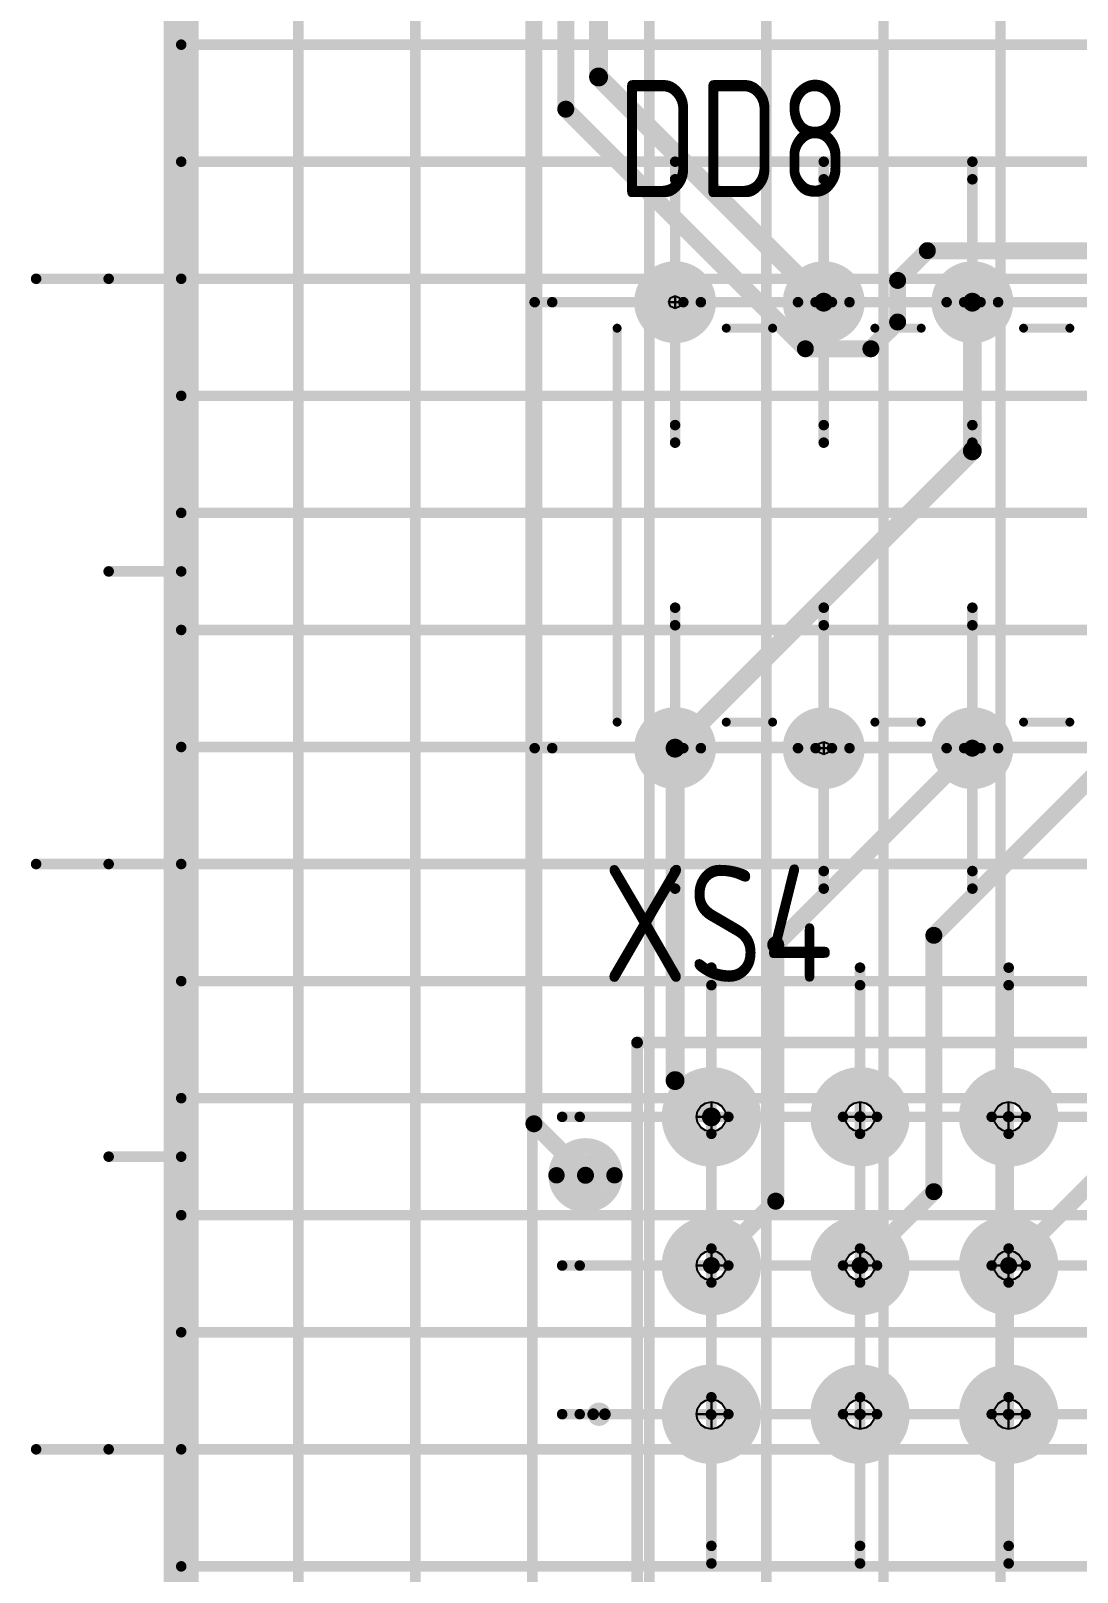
# Model space of a CAD drawing. Header units: millimetres. Extents: x 57 to 898, y 51 to 645.
# Drawn here: x 249.99 to 267.88, y 345.32 to 371.66 of the extents above; entities that cross this region are included whole.
import ezdxf

# ---------------------------------------------------------------- set-up
doc = ezdxf.new("R2010")
doc.units = ezdxf.units.MM
for name, color, linetype in [('Mechanical11', 56, 'Continuous'), ('Mechanical12', 56, 'Continuous'), ('Mechanical7', 56, 'Continuous'), ('Mechanical9', 56, 'Continuous')]:
    doc.layers.add(name, color=color, linetype=linetype)
doc.styles.add('GOST type A', font='gost.TTF', dxfattribs={"oblique": 15, "height": 0.2})

msp = doc.modelspace()

# ---------------------------------------------------------------- linework, layer by layer
at = {"layer": 'Mechanical11', "color": 7}
for p, q in [((260.928, 366.947), (260.897, 367.023)), ((260.897, 367.023), (261.005, 367.023)), ((261.005, 366.915), (260.928, 366.947)), ((261.005, 367.023), (261.113, 367.023)), ((261.005, 366.915), (261.005, 367.023)), ((261.005, 367.023), (261.005, 366.915)), ((261.081, 366.947), (261.005, 366.915)), ((261.113, 367.023), (261.081, 366.947)), ((263.468, 366.947), (263.437, 367.023)), ((263.437, 367.023), (263.545, 367.023)), ((263.545, 366.915), (263.468, 366.947)), ((263.545, 367.023), (263.653, 367.023)), ((263.545, 366.915), (263.545, 367.023)), ((263.545, 367.023), (263.545, 366.915)), ((263.621, 366.947), (263.545, 366.915)), ((263.653, 367.023), (263.621, 366.947)), ((266.008, 366.947), (265.977, 367.023)), ((265.977, 367.023), (266.085, 367.023)), ((266.085, 366.915), (266.008, 366.947)), ((266.085, 367.023), (266.193, 367.023)), ((266.085, 366.915), (266.085, 367.023)), ((266.085, 367.023), (266.085, 366.915)), ((266.161, 366.947), (266.085, 366.915)), ((266.193, 367.023), (266.161, 366.947)), ((260.928, 359.327), (260.897, 359.403)), ((260.897, 359.403), (261.005, 359.403)), ((261.005, 359.295), (260.928, 359.327)), ((261.005, 359.403), (261.113, 359.403)), ((261.005, 359.295), (261.005, 359.403)), ((261.005, 359.403), (261.005, 359.295)), ((261.081, 359.327), (261.005, 359.295)), ((261.113, 359.403), (261.081, 359.327)), ((263.468, 359.327), (263.437, 359.403)), ((263.437, 359.403), (263.545, 359.403)), ((263.545, 359.295), (263.468, 359.327)), ((263.545, 359.403), (263.653, 359.403)), ((263.545, 359.295), (263.545, 359.403)), ((263.545, 359.403), (263.545, 359.295)), ((263.621, 359.327), (263.545, 359.295)), ((263.653, 359.403), (263.621, 359.327)), ((266.008, 359.327), (265.977, 359.403)), ((265.977, 359.403), (266.085, 359.403)), ((266.085, 359.295), (266.008, 359.327)), ((266.085, 359.403), (266.193, 359.403)), ((266.085, 359.295), (266.085, 359.403)), ((266.085, 359.403), (266.085, 359.295)), ((266.161, 359.327), (266.085, 359.295)), ((266.193, 359.403), (266.161, 359.327)), ((261.37, 353.103), (261.389, 353.201)), ((261.389, 353.201), (261.444, 353.284)), ((261.444, 353.284), (261.527, 353.339)), ((261.527, 353.339), (261.625, 353.358)), ((261.625, 353.358), (261.625, 353.103)), ((261.625, 353.103), (261.625, 353.358)), ((261.625, 353.358), (261.722, 353.339)), ((261.722, 353.339), (261.805, 353.284)), ((261.805, 353.284), (261.86, 353.201)), ((261.86, 353.201), (261.88, 353.103)), ((263.91, 353.103), (263.929, 353.201)), ((263.929, 353.201), (263.984, 353.284)), ((263.984, 353.284), (264.067, 353.339)), ((264.067, 353.339), (264.165, 353.358)), ((264.165, 353.358), (264.165, 353.103)), ((264.165, 353.103), (264.165, 353.358)), ((264.165, 353.358), (264.262, 353.339)), ((264.262, 353.339), (264.345, 353.284)), ((264.345, 353.284), (264.4, 353.201)), ((264.4, 353.201), (264.42, 353.103)), ((266.45, 353.103), (266.469, 353.201)), ((266.469, 353.201), (266.524, 353.284)), ((266.524, 353.284), (266.607, 353.339)), ((266.607, 353.339), (266.705, 353.358)), ((266.705, 353.358), (266.705, 353.103)), ((266.705, 353.103), (266.705, 353.358)), ((266.705, 353.358), (266.802, 353.339)), ((266.802, 353.339), (266.885, 353.284)), ((266.885, 353.284), (266.94, 353.201)), ((266.94, 353.201), (266.96, 353.103)), ((261.625, 353.103), (261.37, 353.103)), ((261.88, 353.103), (261.625, 353.103)), ((264.165, 353.103), (263.91, 353.103)), ((264.42, 353.103), (264.165, 353.103)), ((266.705, 353.103), (266.45, 353.103)), ((266.96, 353.103), (266.705, 353.103)), ((261.444, 350.744), (261.527, 350.799)), ((261.527, 350.799), (261.625, 350.818)), ((261.625, 350.818), (261.625, 350.563)), ((261.625, 350.563), (261.625, 350.818)), ((261.625, 350.818), (261.722, 350.799)), ((261.722, 350.799), (261.805, 350.744)), ((263.984, 350.744), (264.067, 350.799)), ((264.067, 350.799), (264.165, 350.818)), ((264.165, 350.818), (264.165, 350.563)), ((264.165, 350.563), (264.165, 350.818)), ((264.165, 350.818), (264.262, 350.799)), ((264.262, 350.799), (264.345, 350.744)), ((266.524, 350.744), (266.607, 350.799)), ((266.607, 350.799), (266.705, 350.818)), ((266.705, 350.818), (266.705, 350.563)), ((266.705, 350.563), (266.705, 350.818)), ((266.705, 350.818), (266.802, 350.799)), ((266.802, 350.799), (266.885, 350.744)), ((261.37, 350.563), (261.389, 350.661)), ((261.625, 350.563), (261.37, 350.563)), ((261.389, 350.661), (261.444, 350.744)), ((261.88, 350.563), (261.625, 350.563)), ((261.805, 350.744), (261.86, 350.661)), ((261.86, 350.661), (261.88, 350.563)), ((263.91, 350.563), (263.929, 350.661)), ((264.165, 350.563), (263.91, 350.563)), ((263.929, 350.661), (263.984, 350.744)), ((264.42, 350.563), (264.165, 350.563)), ((264.345, 350.744), (264.4, 350.661)), ((264.4, 350.661), (264.42, 350.563)), ((266.45, 350.563), (266.469, 350.661)), ((266.705, 350.563), (266.45, 350.563)), ((266.469, 350.661), (266.524, 350.744)), ((266.96, 350.563), (266.705, 350.563)), ((266.885, 350.744), (266.94, 350.661)), ((266.94, 350.661), (266.96, 350.563)), ((261.389, 348.121), (261.444, 348.204)), ((261.444, 348.204), (261.527, 348.259)), ((261.527, 348.259), (261.625, 348.278)), ((261.625, 348.278), (261.625, 348.023)), ((261.625, 348.023), (261.625, 348.278)), ((261.625, 348.278), (261.722, 348.259)), ((261.722, 348.259), (261.805, 348.204)), ((261.805, 348.204), (261.86, 348.121)), ((263.929, 348.121), (263.984, 348.204)), ((263.984, 348.204), (264.067, 348.259)), ((264.067, 348.259), (264.165, 348.278)), ((264.165, 348.278), (264.165, 348.023)), ((264.165, 348.023), (264.165, 348.278)), ((264.165, 348.278), (264.262, 348.259)), ((264.262, 348.259), (264.345, 348.204)), ((264.345, 348.204), (264.4, 348.121)), ((266.469, 348.121), (266.524, 348.204)), ((266.524, 348.204), (266.607, 348.259)), ((266.607, 348.259), (266.705, 348.278)), ((266.705, 348.278), (266.705, 348.023)), ((266.705, 348.023), (266.705, 348.278)), ((266.705, 348.278), (266.802, 348.259)), ((266.802, 348.259), (266.885, 348.204)), ((266.885, 348.204), (266.94, 348.121)), ((261.37, 348.023), (261.389, 348.121)), ((261.625, 348.023), (261.37, 348.023)), ((261.88, 348.023), (261.625, 348.023)), ((261.86, 348.121), (261.88, 348.023)), ((263.91, 348.023), (263.929, 348.121)), ((264.165, 348.023), (263.91, 348.023)), ((264.42, 348.023), (264.165, 348.023)), ((264.4, 348.121), (264.42, 348.023)), ((266.45, 348.023), (266.469, 348.121)), ((266.705, 348.023), (266.45, 348.023)), ((266.96, 348.023), (266.705, 348.023)), ((266.94, 348.121), (266.96, 348.023))]:
    msp.add_line(p, q, dxfattribs=at)
for points, const_width in [([(259.651, 352.105, 1), (259.296, 352.105, 1)], 0.356), ([(259.207, 352.105, 1), (259.385, 352.105, 1)], 0.178), ([(259.562, 352.105, 1), (259.74, 352.105, 1)], 0.178)]:
    msp.add_lwpolyline(points, format="xyb", close=True, dxfattribs=dict(at, const_width=const_width))
at = {"layer": 'Mechanical12', "color": 7}
for p, q in [((260.928, 367.1), (261.005, 367.132)), ((261.005, 367.132), (261.005, 367.023)), ((261.005, 367.023), (261.005, 367.132)), ((261.005, 367.132), (261.081, 367.1)), ((263.468, 367.1), (263.545, 367.132)), ((263.545, 367.132), (263.545, 367.023)), ((263.545, 367.023), (263.545, 367.132)), ((263.545, 367.132), (263.621, 367.1)), ((266.008, 367.1), (266.085, 367.132)), ((266.085, 367.132), (266.085, 367.023)), ((266.085, 367.023), (266.085, 367.132)), ((266.085, 367.132), (266.161, 367.1)), ((260.897, 367.023), (260.928, 367.1)), ((261.005, 367.023), (260.897, 367.023)), ((261.113, 367.023), (261.005, 367.023)), ((261.081, 367.1), (261.113, 367.023)), ((263.437, 367.023), (263.468, 367.1)), ((263.545, 367.023), (263.437, 367.023)), ((263.653, 367.023), (263.545, 367.023)), ((263.621, 367.1), (263.653, 367.023)), ((265.977, 367.023), (266.008, 367.1)), ((266.085, 367.023), (265.977, 367.023)), ((266.193, 367.023), (266.085, 367.023)), ((266.161, 367.1), (266.193, 367.023)), ((260.928, 359.48), (261.005, 359.512)), ((261.005, 359.512), (261.005, 359.403)), ((261.005, 359.403), (261.005, 359.512)), ((261.005, 359.512), (261.081, 359.48)), ((263.468, 359.48), (263.545, 359.512)), ((263.545, 359.512), (263.545, 359.403)), ((263.545, 359.403), (263.545, 359.512)), ((263.545, 359.512), (263.621, 359.48)), ((266.008, 359.48), (266.085, 359.512)), ((266.085, 359.512), (266.085, 359.403)), ((266.085, 359.403), (266.085, 359.512)), ((266.085, 359.512), (266.161, 359.48)), ((260.897, 359.403), (260.928, 359.48)), ((261.005, 359.403), (260.897, 359.403)), ((261.113, 359.403), (261.005, 359.403)), ((261.081, 359.48), (261.113, 359.403)), ((263.437, 359.403), (263.468, 359.48)), ((263.545, 359.403), (263.437, 359.403)), ((263.653, 359.403), (263.545, 359.403)), ((263.621, 359.48), (263.653, 359.403)), ((265.977, 359.403), (266.008, 359.48)), ((266.085, 359.403), (265.977, 359.403)), ((266.193, 359.403), (266.085, 359.403)), ((266.161, 359.48), (266.193, 359.403)), ((261.37, 353.103), (261.625, 353.103)), ((261.389, 353.006), (261.37, 353.103)), ((261.444, 352.923), (261.389, 353.006)), ((261.527, 352.868), (261.444, 352.923)), ((261.625, 352.848), (261.625, 353.103)), ((261.625, 353.103), (261.88, 353.103)), ((261.625, 353.103), (261.625, 352.848)), ((261.805, 352.923), (261.722, 352.868)), ((261.86, 353.006), (261.805, 352.923)), ((261.88, 353.103), (261.86, 353.006)), ((263.91, 353.103), (264.165, 353.103)), ((263.929, 353.006), (263.91, 353.103)), ((263.984, 352.923), (263.929, 353.006)), ((264.067, 352.868), (263.984, 352.923)), ((264.165, 352.848), (264.165, 353.103)), ((264.165, 353.103), (264.42, 353.103)), ((264.165, 353.103), (264.165, 352.848)), ((264.345, 352.923), (264.262, 352.868)), ((264.4, 353.006), (264.345, 352.923)), ((264.42, 353.103), (264.4, 353.006)), ((266.45, 353.103), (266.705, 353.103)), ((266.469, 353.006), (266.45, 353.103)), ((266.524, 352.923), (266.469, 353.006)), ((266.607, 352.868), (266.524, 352.923)), ((266.705, 352.848), (266.705, 353.103)), ((266.705, 353.103), (266.96, 353.103)), ((266.705, 353.103), (266.705, 352.848)), ((266.885, 352.923), (266.802, 352.868)), ((266.94, 353.006), (266.885, 352.923)), ((266.96, 353.103), (266.94, 353.006)), ((261.625, 352.848), (261.527, 352.868)), ((261.722, 352.868), (261.625, 352.848)), ((264.165, 352.848), (264.067, 352.868)), ((264.262, 352.868), (264.165, 352.848)), ((266.705, 352.848), (266.607, 352.868)), ((266.802, 352.868), (266.705, 352.848)), ((261.37, 350.563), (261.625, 350.563)), ((261.389, 350.466), (261.37, 350.563)), ((261.625, 350.308), (261.625, 350.563)), ((261.625, 350.563), (261.88, 350.563)), ((261.625, 350.563), (261.625, 350.308)), ((261.88, 350.563), (261.86, 350.466)), ((263.91, 350.563), (264.165, 350.563)), ((263.929, 350.466), (263.91, 350.563)), ((264.165, 350.308), (264.165, 350.563)), ((264.165, 350.563), (264.42, 350.563)), ((264.165, 350.563), (264.165, 350.308)), ((264.42, 350.563), (264.4, 350.466)), ((266.45, 350.563), (266.705, 350.563)), ((266.469, 350.466), (266.45, 350.563)), ((266.705, 350.308), (266.705, 350.563)), ((266.705, 350.563), (266.96, 350.563)), ((266.705, 350.563), (266.705, 350.308)), ((266.96, 350.563), (266.94, 350.466)), ((261.444, 350.383), (261.389, 350.466)), ((261.527, 350.328), (261.444, 350.383)), ((261.625, 350.308), (261.527, 350.328)), ((261.722, 350.328), (261.625, 350.308)), ((261.805, 350.383), (261.722, 350.328)), ((261.86, 350.466), (261.805, 350.383)), ((263.984, 350.383), (263.929, 350.466)), ((264.067, 350.328), (263.984, 350.383)), ((264.165, 350.308), (264.067, 350.328)), ((264.262, 350.328), (264.165, 350.308)), ((264.345, 350.383), (264.262, 350.328)), ((264.4, 350.466), (264.345, 350.383)), ((266.524, 350.383), (266.469, 350.466)), ((266.607, 350.328), (266.524, 350.383)), ((266.705, 350.308), (266.607, 350.328)), ((266.802, 350.328), (266.705, 350.308)), ((266.885, 350.383), (266.802, 350.328)), ((266.94, 350.466), (266.885, 350.383)), ((261.37, 348.023), (261.625, 348.023)), ((261.389, 347.926), (261.37, 348.023)), ((261.444, 347.843), (261.389, 347.926)), ((261.625, 347.768), (261.625, 348.023)), ((261.625, 348.023), (261.88, 348.023)), ((261.625, 348.023), (261.625, 347.768)), ((261.86, 347.926), (261.805, 347.843)), ((261.88, 348.023), (261.86, 347.926)), ((263.91, 348.023), (264.165, 348.023)), ((263.929, 347.926), (263.91, 348.023)), ((263.984, 347.843), (263.929, 347.926)), ((264.165, 347.768), (264.165, 348.023)), ((264.165, 348.023), (264.42, 348.023)), ((264.165, 348.023), (264.165, 347.768)), ((264.4, 347.926), (264.345, 347.843)), ((264.42, 348.023), (264.4, 347.926)), ((266.45, 348.023), (266.705, 348.023)), ((266.469, 347.926), (266.45, 348.023)), ((266.524, 347.843), (266.469, 347.926)), ((266.705, 347.768), (266.705, 348.023)), ((266.705, 348.023), (266.96, 348.023)), ((266.705, 348.023), (266.705, 347.768)), ((266.94, 347.926), (266.885, 347.843)), ((266.96, 348.023), (266.94, 347.926)), ((261.527, 347.788), (261.444, 347.843)), ((261.625, 347.768), (261.527, 347.788)), ((261.722, 347.788), (261.625, 347.768)), ((261.805, 347.843), (261.722, 347.788)), ((264.067, 347.788), (263.984, 347.843)), ((264.165, 347.768), (264.067, 347.788)), ((264.262, 347.788), (264.165, 347.768)), ((264.345, 347.843), (264.262, 347.788)), ((266.607, 347.788), (266.524, 347.843)), ((266.705, 347.768), (266.607, 347.788)), ((266.802, 347.788), (266.705, 347.768)), ((266.885, 347.843), (266.802, 347.788))]:
    msp.add_line(p, q, dxfattribs=at)
for points, const_width in [([(252.565, 518.023), (252.565, 337.423)], 0.6), ([(252.565, 518.023), (252.565, 337.423)], 0.6), ([(252.565, 518.023), (252.565, 337.423)], 0.6), ([(252.565, 518.023), (252.565, 337.423)], 0.6), ([(258.593, 352.985), (258.593, 406.611)], 0.29), ([(259.137, 370.321), (259.137, 404.615)], 0.29), ([(259.697, 370.871), (259.697, 395.016)], 0.323), ([(259.697, 370.871), (263.545, 367.023)], 0.323), ([(259.137, 370.321), (263.231, 366.227)], 0.29), ([(264.808, 367.395), (265.316, 367.903)], 0.29), ([(265.316, 367.903), (268.872, 367.903)], 0.29), ([(264.808, 366.684), (264.808, 367.395)], 0.29), ([(266.085, 364.483), (266.085, 367.023)], 0.323), ([(260.014, 359.848), (260.014, 366.579)], 0.152), ([(261.879, 366.579), (262.671, 366.579)], 0.152), ([(264.35, 366.227), (264.808, 366.684)], 0.29), ([(264.419, 366.579), (265.211, 366.579)], 0.152), ([(266.959, 366.579), (267.751, 366.579)], 0.152), ([(263.231, 366.227), (264.35, 366.227)], 0.29), ([(261.005, 359.403), (266.085, 364.483)], 0.323), ([(261.879, 359.848), (262.671, 359.848)], 0.152), ([(264.419, 359.848), (265.211, 359.848)], 0.152), ([(266.959, 359.848), (267.751, 359.848)], 0.152), ([(261.005, 353.723), (261.005, 359.403)], 0.323), ([(262.725, 356.043), (266.085, 359.403)], 0.29), ([(265.427, 356.205), (268.625, 359.403)], 0.29), ([(265.427, 351.825), (265.427, 356.205)], 0.29), ([(262.725, 351.663), (262.725, 356.043)], 0.29), ([(260.355, 354.373), (280.675, 354.373)], 0.2), ([(260.355, 337.923), (260.355, 354.373)], 0.2), ([(261.005, 353.723), (261.625, 353.103)], 0.323), ([(258.593, 352.985), (259.474, 352.105)], 0.29), ([(266.705, 350.563), (268.275, 352.133)], 0.29), ([(264.165, 350.563), (265.427, 351.825)], 0.29), ([(261.625, 350.563), (262.725, 351.663)], 0.29)]:
    msp.add_lwpolyline(points, dxfattribs=dict(at, const_width=const_width))
for points, const_width in [([(259.616, 370.871, 1), (259.778, 370.871, 1)], 0.161), ([(259.616, 370.871, 1), (259.778, 370.871, 1)], 0.161), ([(259.064, 370.321, 1), (259.209, 370.321, 1)], 0.145), ([(259.064, 370.321, 1), (259.209, 370.321, 1)], 0.145), ([(265.243, 367.903, 1), (265.388, 367.903, 1)], 0.145), ([(265.243, 367.903, 1), (265.388, 367.903, 1)], 0.145), ([(261.405, 367.023, 1), (260.605, 367.023, 1)], 0.6), ([(261.405, 367.023, 1), (260.605, 367.023, 1)], 0.6), ([(263.945, 367.023, 1), (263.145, 367.023, 1)], 0.6), ([(263.945, 367.023, 1), (263.145, 367.023, 1)], 0.6), ([(266.485, 367.023, 1), (265.685, 367.023, 1)], 0.6), ([(266.485, 367.023, 1), (265.685, 367.023, 1)], 0.6), ([(264.735, 367.395, 1), (264.88, 367.395, 1)], 0.145), ([(264.735, 367.395, 1), (264.88, 367.395, 1)], 0.145), ([(260.455, 367.023, 1), (260.755, 367.023, 1)], 0.3), ([(260.455, 367.023, 1), (260.755, 367.023, 1)], 0.3), ([(261.255, 367.023, 1), (261.555, 367.023, 1)], 0.3), ([(261.255, 367.023, 1), (261.555, 367.023, 1)], 0.3), ([(262.995, 367.023, 1), (263.295, 367.023, 1)], 0.3), ([(262.995, 367.023, 1), (263.295, 367.023, 1)], 0.3), ([(263.464, 367.023, 1), (263.625, 367.023, 1)], 0.161), ([(263.795, 367.023, 1), (264.095, 367.023, 1)], 0.3), ([(263.795, 367.023, 1), (264.095, 367.023, 1)], 0.3), ([(265.535, 367.023, 1), (265.835, 367.023, 1)], 0.3), ([(265.535, 367.023, 1), (265.835, 367.023, 1)], 0.3), ([(266.004, 367.023, 1), (266.165, 367.023, 1)], 0.161), ([(266.335, 367.023, 1), (266.635, 367.023, 1)], 0.3), ([(266.335, 367.023, 1), (266.635, 367.023, 1)], 0.3), ([(259.976, 366.579, 1), (260.052, 366.579, 1)], 0.0762), ([(261.841, 366.579, 1), (261.917, 366.579, 1)], 0.0762), ([(262.633, 366.579, 1), (262.709, 366.579, 1)], 0.0762), ([(264.381, 366.579, 1), (264.457, 366.579, 1)], 0.0762), ([(264.735, 366.684, 1), (264.88, 366.684, 1)], 0.145), ([(264.735, 366.684, 1), (264.88, 366.684, 1)], 0.145), ([(265.173, 366.579, 1), (265.249, 366.579, 1)], 0.0762), ([(266.921, 366.579, 1), (266.997, 366.579, 1)], 0.0762), ([(267.713, 366.579, 1), (267.789, 366.579, 1)], 0.0762), ([(263.159, 366.227, 1), (263.303, 366.227, 1)], 0.145), ([(263.159, 366.227, 1), (263.303, 366.227, 1)], 0.145), ([(264.278, 366.227, 1), (264.423, 366.227, 1)], 0.145), ([(264.278, 366.227, 1), (264.423, 366.227, 1)], 0.145), ([(266.004, 364.483, 1), (266.165, 364.483, 1)], 0.161), ([(266.004, 364.483, 1), (266.165, 364.483, 1)], 0.161), ([(261.405, 359.403, 1), (260.605, 359.403, 1)], 0.6), ([(261.405, 359.403, 1), (260.605, 359.403, 1)], 0.6), ([(263.945, 359.403, 1), (263.145, 359.403, 1)], 0.6), ([(263.945, 359.403, 1), (263.145, 359.403, 1)], 0.6), ([(266.485, 359.403, 1), (265.685, 359.403, 1)], 0.6), ([(266.485, 359.403, 1), (265.685, 359.403, 1)], 0.6), ([(259.976, 359.848, 1), (260.052, 359.848, 1)], 0.0762), ([(261.841, 359.848, 1), (261.917, 359.848, 1)], 0.0762), ([(262.633, 359.848, 1), (262.709, 359.848, 1)], 0.0762), ([(264.381, 359.848, 1), (264.457, 359.848, 1)], 0.0762), ([(265.173, 359.848, 1), (265.249, 359.848, 1)], 0.0762), ([(266.921, 359.848, 1), (266.997, 359.848, 1)], 0.0762), ([(267.713, 359.848, 1), (267.789, 359.848, 1)], 0.0762), ([(260.455, 359.403, 1), (260.755, 359.403, 1)], 0.3), ([(260.455, 359.403, 1), (260.755, 359.403, 1)], 0.3), ([(260.924, 359.403, 1), (261.085, 359.403, 1)], 0.161), ([(260.924, 359.403, 1), (261.085, 359.403, 1)], 0.161), ([(261.255, 359.403, 1), (261.555, 359.403, 1)], 0.3), ([(261.255, 359.403, 1), (261.555, 359.403, 1)], 0.3), ([(262.995, 359.403, 1), (263.295, 359.403, 1)], 0.3), ([(262.995, 359.403, 1), (263.295, 359.403, 1)], 0.3), ([(263.795, 359.403, 1), (264.095, 359.403, 1)], 0.3), ([(263.795, 359.403, 1), (264.095, 359.403, 1)], 0.3), ([(265.535, 359.403, 1), (265.835, 359.403, 1)], 0.3), ([(265.535, 359.403, 1), (265.835, 359.403, 1)], 0.3), ([(266.012, 359.403, 1), (266.157, 359.403, 1)], 0.145), ([(266.335, 359.403, 1), (266.635, 359.403, 1)], 0.3), ([(266.335, 359.403, 1), (266.635, 359.403, 1)], 0.3), ([(265.354, 356.205, 1), (265.499, 356.205, 1)], 0.145), ([(265.354, 356.205, 1), (265.499, 356.205, 1)], 0.145), ([(262.652, 356.043, 1), (262.797, 356.043, 1)], 0.145), ([(262.652, 356.043, 1), (262.797, 356.043, 1)], 0.145), ([(260.305, 354.373, 1), (260.405, 354.373, 1)], 0.1), ([(260.305, 354.373, 1), (260.405, 354.373, 1)], 0.1), ([(262.175, 353.103, 1), (261.075, 353.103, 1)], 0.6), ([(262.175, 353.103, 1), (261.075, 353.103, 1)], 0.6), ([(264.715, 353.103, 1), (263.615, 353.103, 1)], 0.6), ([(264.715, 353.103, 1), (263.615, 353.103, 1)], 0.6), ([(267.255, 353.103, 1), (266.155, 353.103, 1)], 0.6), ([(267.255, 353.103, 1), (266.155, 353.103, 1)], 0.6), ([(260.924, 353.723, 1), (261.085, 353.723, 1)], 0.161), ([(260.924, 353.723, 1), (261.085, 353.723, 1)], 0.161), ([(260.925, 353.103, 1), (261.225, 353.103, 1)], 0.3), ([(260.925, 353.103, 1), (261.225, 353.103, 1)], 0.3), ([(261.544, 353.103, 1), (261.705, 353.103, 1)], 0.161), ([(262.025, 353.103, 1), (262.325, 353.103, 1)], 0.3), ([(262.025, 353.103, 1), (262.325, 353.103, 1)], 0.3), ([(263.465, 353.103, 1), (263.765, 353.103, 1)], 0.3), ([(263.465, 353.103, 1), (263.765, 353.103, 1)], 0.3), ([(264.565, 353.103, 1), (264.865, 353.103, 1)], 0.3), ([(264.565, 353.103, 1), (264.865, 353.103, 1)], 0.3), ([(266.005, 353.103, 1), (266.305, 353.103, 1)], 0.3), ([(266.005, 353.103, 1), (266.305, 353.103, 1)], 0.3), ([(267.105, 353.103, 1), (267.405, 353.103, 1)], 0.3), ([(267.105, 353.103, 1), (267.405, 353.103, 1)], 0.3), ([(258.52, 352.985, 1), (258.665, 352.985, 1)], 0.145), ([(258.52, 352.985, 1), (258.665, 352.985, 1)], 0.145), ([(259.969, 352.105, 1), (258.978, 352.105, 1)], 0.279), ([(258.908, 352.105, 1), (259.048, 352.105, 1)], 0.14), ([(259.401, 352.105, 1), (259.546, 352.105, 1)], 0.145), ([(259.899, 352.105, 1), (260.039, 352.105, 1)], 0.14), ([(265.354, 351.825, 1), (265.499, 351.825, 1)], 0.145), ([(265.354, 351.825, 1), (265.499, 351.825, 1)], 0.145), ([(262.652, 351.663, 1), (262.797, 351.663, 1)], 0.145), ([(262.652, 351.663, 1), (262.797, 351.663, 1)], 0.145), ([(262.175, 350.563, 1), (261.075, 350.563, 1)], 0.6), ([(262.175, 350.563, 1), (261.075, 350.563, 1)], 0.6), ([(264.715, 350.563, 1), (263.615, 350.563, 1)], 0.6), ([(264.715, 350.563, 1), (263.615, 350.563, 1)], 0.6), ([(267.255, 350.563, 1), (266.155, 350.563, 1)], 0.6), ([(267.255, 350.563, 1), (266.155, 350.563, 1)], 0.6), ([(260.925, 350.563, 1), (261.225, 350.563, 1)], 0.3), ([(260.925, 350.563, 1), (261.225, 350.563, 1)], 0.3), ([(262.025, 350.563, 1), (262.325, 350.563, 1)], 0.3), ([(262.025, 350.563, 1), (262.325, 350.563, 1)], 0.3), ([(263.465, 350.563, 1), (263.765, 350.563, 1)], 0.3), ([(263.465, 350.563, 1), (263.765, 350.563, 1)], 0.3), ([(264.565, 350.563, 1), (264.865, 350.563, 1)], 0.3), ([(264.565, 350.563, 1), (264.865, 350.563, 1)], 0.3), ([(266.005, 350.563, 1), (266.305, 350.563, 1)], 0.3), ([(266.005, 350.563, 1), (266.305, 350.563, 1)], 0.3), ([(267.105, 350.563, 1), (267.405, 350.563, 1)], 0.3), ([(267.105, 350.563, 1), (267.405, 350.563, 1)], 0.3), ([(261.552, 350.563, 1), (261.697, 350.563, 1)], 0.145), ([(264.092, 350.563, 1), (264.237, 350.563, 1)], 0.145), ([(266.632, 350.563, 1), (266.777, 350.563, 1)], 0.145), ([(262.175, 348.023, 1), (261.075, 348.023, 1)], 0.6), ([(262.175, 348.023, 1), (261.075, 348.023, 1)], 0.6), ([(264.715, 348.023, 1), (263.615, 348.023, 1)], 0.6), ([(264.715, 348.023, 1), (263.615, 348.023, 1)], 0.6), ([(267.255, 348.023, 1), (266.155, 348.023, 1)], 0.6), ([(267.255, 348.023, 1), (266.155, 348.023, 1)], 0.6), ([(259.805, 348.023, 1), (259.605, 348.023, 1)], 0.2), ([(260.925, 348.023, 1), (261.225, 348.023, 1)], 0.3), ([(260.925, 348.023, 1), (261.225, 348.023, 1)], 0.3), ([(262.025, 348.023, 1), (262.325, 348.023, 1)], 0.3), ([(262.025, 348.023, 1), (262.325, 348.023, 1)], 0.3), ([(263.465, 348.023, 1), (263.765, 348.023, 1)], 0.3), ([(263.465, 348.023, 1), (263.765, 348.023, 1)], 0.3), ([(264.565, 348.023, 1), (264.865, 348.023, 1)], 0.3), ([(264.565, 348.023, 1), (264.865, 348.023, 1)], 0.3), ([(266.005, 348.023, 1), (266.305, 348.023, 1)], 0.3), ([(266.005, 348.023, 1), (266.305, 348.023, 1)], 0.3), ([(267.105, 348.023, 1), (267.405, 348.023, 1)], 0.3), ([(267.105, 348.023, 1), (267.405, 348.023, 1)], 0.3), ([(259.555, 348.023, 1), (259.655, 348.023, 1)], 0.1), ([(259.755, 348.023, 1), (259.855, 348.023, 1)], 0.1)]:
    msp.add_lwpolyline(points, format="xyb", close=True, dxfattribs=dict(at, const_width=const_width))
at = {"layer": 'Mechanical7', "color": 7, "const_width": 0.18}
for points in [[(261.005, 364.623), (261.005, 369.423)], [(263.545, 364.623), (263.545, 369.423)], [(266.085, 364.623), (266.085, 369.423)], [(261.005, 364.923), (261.005, 369.123)], [(263.545, 364.923), (263.545, 369.123)], [(266.085, 364.923), (266.085, 369.123)], [(258.605, 367.023), (263.405, 367.023)], [(258.905, 367.023), (263.105, 367.023)], [(261.145, 367.023), (265.945, 367.023)], [(261.445, 367.023), (265.645, 367.023)], [(263.685, 367.023), (268.485, 367.023)], [(263.985, 367.023), (268.185, 367.023)], [(266.225, 367.023), (271.025, 367.023)], [(266.525, 367.023), (270.725, 367.023)], [(261.005, 357.003), (261.005, 361.803)], [(263.545, 357.003), (263.545, 361.803)], [(266.085, 357.003), (266.085, 361.803)], [(261.005, 357.303), (261.005, 361.503)], [(263.545, 357.303), (263.545, 361.503)], [(266.085, 357.303), (266.085, 361.503)], [(258.605, 359.403), (263.405, 359.403)], [(258.905, 359.403), (263.105, 359.403)], [(261.145, 359.403), (265.945, 359.403)], [(261.445, 359.403), (265.645, 359.403)], [(263.685, 359.403), (268.485, 359.403)], [(263.985, 359.403), (268.185, 359.403)], [(266.225, 359.403), (271.025, 359.403)], [(266.525, 359.403), (270.725, 359.403)], [(261.625, 350.553), (261.625, 355.653)], [(264.165, 350.553), (264.165, 355.653)], [(266.705, 350.553), (266.705, 355.653)], [(261.625, 350.853), (261.625, 355.353)], [(264.165, 350.853), (264.165, 355.353)], [(266.705, 350.853), (266.705, 355.353)], [(259.075, 353.103), (264.175, 353.103)], [(259.375, 353.103), (263.875, 353.103)], [(261.615, 353.103), (266.715, 353.103)], [(261.625, 348.013), (261.625, 353.113)], [(261.915, 353.103), (266.415, 353.103)], [(264.155, 353.103), (269.255, 353.103)], [(264.165, 348.013), (264.165, 353.113)], [(264.455, 353.103), (268.955, 353.103)], [(266.695, 353.103), (271.795, 353.103)], [(266.705, 348.013), (266.705, 353.113)], [(266.995, 353.103), (271.495, 353.103)], [(261.625, 348.313), (261.625, 352.813)], [(264.165, 348.313), (264.165, 352.813)], [(266.705, 348.313), (266.705, 352.813)], [(259.075, 350.563), (264.175, 350.563)], [(259.375, 350.563), (263.875, 350.563)], [(261.615, 350.563), (266.715, 350.563)], [(261.625, 345.473), (261.625, 350.573)], [(261.915, 350.563), (266.415, 350.563)], [(264.155, 350.563), (269.255, 350.563)], [(264.165, 345.473), (264.165, 350.573)], [(264.455, 350.563), (268.955, 350.563)], [(266.695, 350.563), (271.795, 350.563)], [(266.705, 345.473), (266.705, 350.573)], [(266.995, 350.563), (271.495, 350.563)], [(261.625, 345.773), (261.625, 350.273)], [(264.165, 345.773), (264.165, 350.273)], [(266.705, 345.773), (266.705, 350.273)], [(259.075, 348.023), (264.175, 348.023)], [(259.375, 348.023), (263.875, 348.023)], [(261.615, 348.023), (266.715, 348.023)], [(261.915, 348.023), (266.415, 348.023)], [(264.155, 348.023), (269.255, 348.023)], [(264.455, 348.023), (268.955, 348.023)], [(266.695, 348.023), (271.795, 348.023)], [(266.995, 348.023), (271.495, 348.023)]]:
    msp.add_lwpolyline(points, dxfattribs=at)
at = {"layer": 'Mechanical7', "color": 7, "const_width": 0.09}
for points in [[(260.96, 369.423, 1), (261.05, 369.423, 1)], [(263.5, 369.423, 1), (263.59, 369.423, 1)], [(266.04, 369.423, 1), (266.13, 369.423, 1)], [(260.96, 369.123, 1), (261.05, 369.123, 1)], [(263.5, 369.123, 1), (263.59, 369.123, 1)], [(266.04, 369.123, 1), (266.13, 369.123, 1)], [(258.56, 367.023, 1), (258.65, 367.023, 1)], [(258.86, 367.023, 1), (258.95, 367.023, 1)], [(261.1, 367.023, 1), (261.19, 367.023, 1)], [(261.4, 367.023, 1), (261.49, 367.023, 1)], [(263.06, 367.023, 1), (263.15, 367.023, 1)], [(263.36, 367.023, 1), (263.45, 367.023, 1)], [(263.64, 367.023, 1), (263.73, 367.023, 1)], [(263.94, 367.023, 1), (264.03, 367.023, 1)], [(265.6, 367.023, 1), (265.69, 367.023, 1)], [(265.9, 367.023, 1), (265.99, 367.023, 1)], [(266.18, 367.023, 1), (266.27, 367.023, 1)], [(266.48, 367.023, 1), (266.57, 367.023, 1)], [(260.96, 364.923, 1), (261.05, 364.923, 1)], [(263.5, 364.923, 1), (263.59, 364.923, 1)], [(266.04, 364.923, 1), (266.13, 364.923, 1)], [(260.96, 364.623, 1), (261.05, 364.623, 1)], [(263.5, 364.623, 1), (263.59, 364.623, 1)], [(266.04, 364.623, 1), (266.13, 364.623, 1)], [(260.96, 361.803, 1), (261.05, 361.803, 1)], [(263.5, 361.803, 1), (263.59, 361.803, 1)], [(266.04, 361.803, 1), (266.13, 361.803, 1)], [(260.96, 361.503, 1), (261.05, 361.503, 1)], [(263.5, 361.503, 1), (263.59, 361.503, 1)], [(266.04, 361.503, 1), (266.13, 361.503, 1)], [(258.56, 359.403, 1), (258.65, 359.403, 1)], [(258.86, 359.403, 1), (258.95, 359.403, 1)], [(261.1, 359.403, 1), (261.19, 359.403, 1)], [(261.4, 359.403, 1), (261.49, 359.403, 1)], [(263.06, 359.403, 1), (263.15, 359.403, 1)], [(263.36, 359.403, 1), (263.45, 359.403, 1)], [(263.64, 359.403, 1), (263.73, 359.403, 1)], [(263.94, 359.403, 1), (264.03, 359.403, 1)], [(265.6, 359.403, 1), (265.69, 359.403, 1)], [(265.9, 359.403, 1), (265.99, 359.403, 1)], [(266.18, 359.403, 1), (266.27, 359.403, 1)], [(266.48, 359.403, 1), (266.57, 359.403, 1)], [(260.96, 357.303, 1), (261.05, 357.303, 1)], [(263.5, 357.303, 1), (263.59, 357.303, 1)], [(266.04, 357.303, 1), (266.13, 357.303, 1)], [(260.96, 357.003, 1), (261.05, 357.003, 1)], [(263.5, 357.003, 1), (263.59, 357.003, 1)], [(266.04, 357.003, 1), (266.13, 357.003, 1)], [(261.58, 355.653, 1), (261.67, 355.653, 1)], [(264.12, 355.653, 1), (264.21, 355.653, 1)], [(266.66, 355.653, 1), (266.75, 355.653, 1)], [(261.58, 355.353, 1), (261.67, 355.353, 1)], [(264.12, 355.353, 1), (264.21, 355.353, 1)], [(266.66, 355.353, 1), (266.75, 355.353, 1)], [(259.03, 353.103, 1), (259.12, 353.103, 1)], [(259.33, 353.103, 1), (259.42, 353.103, 1)], [(261.57, 353.103, 1), (261.66, 353.103, 1)], [(261.58, 353.113, 1), (261.67, 353.113, 1)], [(261.87, 353.103, 1), (261.96, 353.103, 1)], [(263.83, 353.103, 1), (263.92, 353.103, 1)], [(264.11, 353.103, 1), (264.2, 353.103, 1)], [(264.12, 353.113, 1), (264.21, 353.113, 1)], [(264.13, 353.103, 1), (264.22, 353.103, 1)], [(264.41, 353.103, 1), (264.5, 353.103, 1)], [(266.37, 353.103, 1), (266.46, 353.103, 1)], [(266.65, 353.103, 1), (266.74, 353.103, 1)], [(266.66, 353.113, 1), (266.75, 353.113, 1)], [(266.67, 353.103, 1), (266.76, 353.103, 1)], [(266.95, 353.103, 1), (267.04, 353.103, 1)], [(261.58, 352.813, 1), (261.67, 352.813, 1)], [(264.12, 352.813, 1), (264.21, 352.813, 1)], [(266.66, 352.813, 1), (266.75, 352.813, 1)], [(261.58, 350.853, 1), (261.67, 350.853, 1)], [(264.12, 350.853, 1), (264.21, 350.853, 1)], [(266.66, 350.853, 1), (266.75, 350.853, 1)], [(259.03, 350.563, 1), (259.12, 350.563, 1)], [(259.33, 350.563, 1), (259.42, 350.563, 1)], [(261.57, 350.563, 1), (261.66, 350.563, 1)], [(261.58, 350.573, 1), (261.67, 350.573, 1)], [(261.58, 350.553, 1), (261.67, 350.553, 1)], [(261.87, 350.563, 1), (261.96, 350.563, 1)], [(263.83, 350.563, 1), (263.92, 350.563, 1)], [(264.11, 350.563, 1), (264.2, 350.563, 1)], [(264.12, 350.573, 1), (264.21, 350.573, 1)], [(264.12, 350.553, 1), (264.21, 350.553, 1)], [(264.13, 350.563, 1), (264.22, 350.563, 1)], [(264.41, 350.563, 1), (264.5, 350.563, 1)], [(266.37, 350.563, 1), (266.46, 350.563, 1)], [(266.65, 350.563, 1), (266.74, 350.563, 1)], [(266.66, 350.573, 1), (266.75, 350.573, 1)], [(266.66, 350.553, 1), (266.75, 350.553, 1)], [(266.67, 350.563, 1), (266.76, 350.563, 1)], [(266.95, 350.563, 1), (267.04, 350.563, 1)], [(261.58, 350.273, 1), (261.67, 350.273, 1)], [(264.12, 350.273, 1), (264.21, 350.273, 1)], [(266.66, 350.273, 1), (266.75, 350.273, 1)], [(261.58, 348.313, 1), (261.67, 348.313, 1)], [(264.12, 348.313, 1), (264.21, 348.313, 1)], [(266.66, 348.313, 1), (266.75, 348.313, 1)], [(259.03, 348.023, 1), (259.12, 348.023, 1)], [(259.33, 348.023, 1), (259.42, 348.023, 1)], [(261.57, 348.023, 1), (261.66, 348.023, 1)], [(261.58, 348.013, 1), (261.67, 348.013, 1)], [(261.87, 348.023, 1), (261.96, 348.023, 1)], [(263.83, 348.023, 1), (263.92, 348.023, 1)], [(264.11, 348.023, 1), (264.2, 348.023, 1)], [(264.12, 348.013, 1), (264.21, 348.013, 1)], [(264.13, 348.023, 1), (264.22, 348.023, 1)], [(264.41, 348.023, 1), (264.5, 348.023, 1)], [(266.37, 348.023, 1), (266.46, 348.023, 1)], [(266.65, 348.023, 1), (266.74, 348.023, 1)], [(266.66, 348.013, 1), (266.75, 348.013, 1)], [(266.67, 348.023, 1), (266.76, 348.023, 1)], [(266.95, 348.023, 1), (267.04, 348.023, 1)], [(261.58, 345.773, 1), (261.67, 345.773, 1)], [(264.12, 345.773, 1), (264.21, 345.773, 1)], [(266.66, 345.773, 1), (266.75, 345.773, 1)], [(261.58, 345.473, 1), (261.67, 345.473, 1)], [(264.12, 345.473, 1), (264.21, 345.473, 1)], [(266.66, 345.473, 1), (266.75, 345.473, 1)]]:
    msp.add_lwpolyline(points, format="xyb", close=True, dxfattribs=at)
at = {"layer": 'Mechanical9', "color": 7, "const_width": 0.18}
for points in [[(252.565, 337.423), (252.565, 518.023)], [(254.565, 337.423), (254.565, 518.023)], [(256.565, 337.423), (256.565, 518.023)], [(258.565, 337.423), (258.565, 518.023)], [(260.565, 337.423), (260.565, 518.023)], [(262.565, 337.423), (262.565, 518.023)], [(264.565, 337.423), (264.565, 518.023)], [(266.565, 337.423), (266.565, 518.023)], [(252.565, 371.423), (373.665, 371.423)], [(252.565, 369.423), (373.665, 369.423)], [(250.085, 367.423), (252.565, 367.423)], [(251.325, 367.423), (252.565, 367.423)], [(252.565, 367.423), (373.665, 367.423)], [(252.565, 365.423), (373.665, 365.423)], [(252.565, 363.423), (373.665, 363.423)], [(251.325, 362.423), (252.565, 362.423)], [(252.565, 361.423), (373.665, 361.423)], [(252.565, 359.423), (373.665, 359.423)], [(250.085, 357.423), (252.565, 357.423)], [(251.325, 357.423), (252.565, 357.423)], [(252.565, 357.423), (373.665, 357.423)], [(252.565, 355.423), (373.665, 355.423)], [(252.565, 353.423), (373.665, 353.423)], [(251.325, 352.423), (252.565, 352.423)], [(252.565, 351.423), (373.665, 351.423)], [(252.565, 349.423), (373.665, 349.423)], [(250.085, 347.423), (252.565, 347.423)], [(251.325, 347.423), (252.565, 347.423)], [(252.565, 347.423), (373.665, 347.423)], [(252.565, 345.423), (373.665, 345.423)]]:
    msp.add_lwpolyline(points, dxfattribs=at)
at = {"layer": 'Mechanical9', "color": 7, "const_width": 0.09}
for points in [[(252.52, 371.423, 1), (252.61, 371.423, 1)], [(252.52, 369.423, 1), (252.61, 369.423, 1)], [(250.04, 367.423, 1), (250.13, 367.423, 1)], [(251.28, 367.423, 1), (251.37, 367.423, 1)], [(252.52, 367.423, 1), (252.61, 367.423, 1)], [(252.52, 367.423, 1), (252.61, 367.423, 1)], [(252.52, 367.423, 1), (252.61, 367.423, 1)], [(252.52, 365.423, 1), (252.61, 365.423, 1)], [(252.52, 363.423, 1), (252.61, 363.423, 1)], [(251.28, 362.423, 1), (251.37, 362.423, 1)], [(252.52, 362.423, 1), (252.61, 362.423, 1)], [(252.52, 361.423, 1), (252.61, 361.423, 1)], [(252.52, 359.423, 1), (252.61, 359.423, 1)], [(250.04, 357.423, 1), (250.13, 357.423, 1)], [(251.28, 357.423, 1), (251.37, 357.423, 1)], [(252.52, 357.423, 1), (252.61, 357.423, 1)], [(252.52, 357.423, 1), (252.61, 357.423, 1)], [(252.52, 357.423, 1), (252.61, 357.423, 1)], [(252.52, 355.423, 1), (252.61, 355.423, 1)], [(252.52, 353.423, 1), (252.61, 353.423, 1)], [(251.28, 352.423, 1), (251.37, 352.423, 1)], [(252.52, 352.423, 1), (252.61, 352.423, 1)], [(252.52, 351.423, 1), (252.61, 351.423, 1)], [(252.52, 349.423, 1), (252.61, 349.423, 1)], [(250.04, 347.423, 1), (250.13, 347.423, 1)], [(251.28, 347.423, 1), (251.37, 347.423, 1)], [(252.52, 347.423, 1), (252.61, 347.423, 1)], [(252.52, 347.423, 1), (252.61, 347.423, 1)], [(252.52, 347.423, 1), (252.61, 347.423, 1)], [(252.52, 345.423, 1), (252.61, 345.423, 1)]]:
    msp.add_lwpolyline(points, format="xyb", close=True, dxfattribs=at)

# ---------------------------------------------------------------- texts
at = {"layer": 'Mechanical7', "color": 7, "style": 'GOST type A'}
for s, p in [('DD8', (260.01, 368.818)), ('XS4', (259.767, 355.41))]:
    msp.add_text(s, height=2, dxfattribs=at).set_placement(p)

doc.saveas('drawing.dxf')
